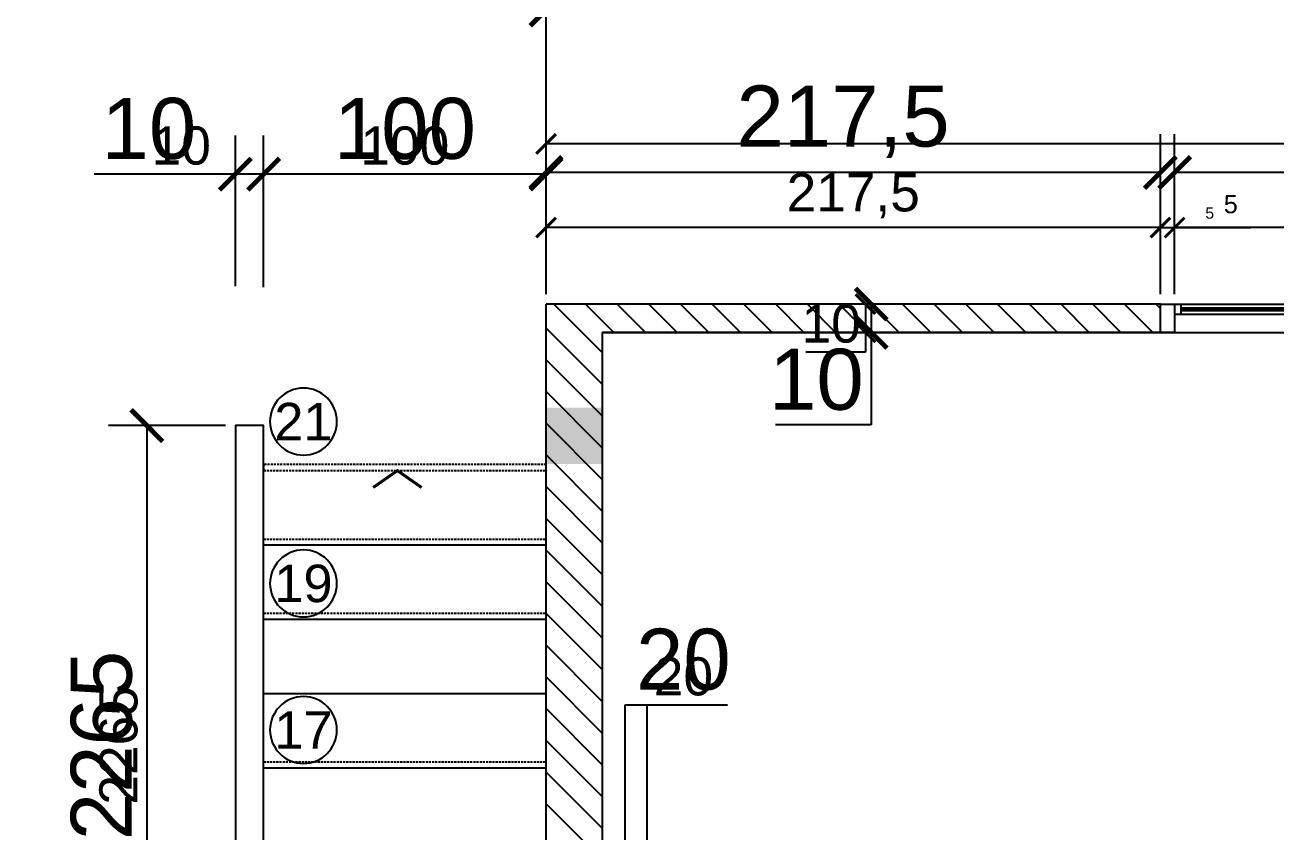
# Model space of a CAD drawing. Header units: millimetres. Extents: x -26398 to 135532, y -376633 to 43268.
# Drawn here: x 8052.6 to 8495.1, y -358661.8 to -358376.1 of the extents above; entities that cross this region are included whole.
import ezdxf
from ezdxf.enums import TextEntityAlignment as Align

# ---------------------------------------------------------------- set-up
doc = ezdxf.new("R2010")
doc.units = ezdxf.units.MM
doc.linetypes.add('HIDDEN', pattern=[0.375, 0.25, -0.125])
for name, color, linetype in [('0 @ 5', 7, 'Continuous'), ('0 @ 8', 7, 'Continuous'), ('A3-NETTHAY', 4, 'Continuous'), ('A5-KICHTHUOC', 251, 'Continuous'), ('A7-NETKHUAT', 252, 'HIDDEN'), ('cửa', 152, 'Continuous'), ('DIM', 7, 'Continuous'), ('GHICHU', 40, 'Continuous'), ('TƯỜNG', 52, 'Continuous'), ('TƯỜNG @ 5', 52, 'Continuous'), ('TƯỜNG @ 8', 52, 'Continuous')]:
    doc.layers.add(name, color=color, linetype=linetype)
doc.styles.get("Standard").update_dxf_attribs({"font": 'arial.ttf'})
doc.styles.add('VHELVEN', font='')
doc.styles.get('VHELVEN').set_extended_font_data('VNI-Helve')
doc.dimstyles.new('SCALE dimmatbang', dxfattribs={"dimscale": 70, "dimtxt": 2.7, "dimasz": 1.4, "dimexe": 1.7, "dimexo": 0.7, "dimtad": 1, "dimtoh": 1, "dimdec": 1, "dimtxsty": 'Standard', "dimblk": 'ARCHTICK', "dimcen": 2.5, "dimclrd": 1, "dimclre": 256, "dimadec": 0, "dimazin": 0, "dimtfac": 1, "dimtdec": 1, "dimtmove": 0, "dimatfit": 3, "dimfxl": 1, "dimarcsym": 0})

# ---------------------------------------------------------------- blocks, each defined once
blk = doc.blocks.new('AP0E12')
for p, q in [((0, 0), (0, -80)), ((0, 0), (1094, 0)), ((50, 0), (50, -80)), ((994, 0), (994, -80)), ((1094, 0), (1094, -80)), ((4000, 0), (2905.3, 0)), ((2905.3, 0), (2905.3, -80)), ((3005.3, 0), (3005.3, -80)), ((3950, 0), (3950, -80)), ((4000, 0), (4000, -80)), ((0, -80), (1094, -80)), ((50, -30), (994, -30)), ((50, -35), (994, -35)), ((50, -45), (994, -45)), ((50, -50), (994, -50)), ((994, -94.9), (1994, -94.9)), ((994, -94.9), (994, -144.9)), ((1094, -94.9), (1094, -144.9)), ((1894, -94.9), (1894, -144.9)), ((1994, -94.9), (1994, -144.9)), ((3005.3, -94.9), (2005.3, -94.9)), ((2005.3, -94.9), (2005.3, -144.9)), ((2105.3, -94.9), (2105.3, -144.9)), ((4000, -80), (2905.3, -80)), ((2905.3, -94.9), (2905.3, -144.9)), ((3950, -30), (3005.3, -30)), ((3950, -35), (3005.3, -35)), ((3950, -45), (3005.3, -45)), ((3950, -50), (3005.3, -50)), ((3005.3, -94.9), (3005.3, -144.9)), ((994, -144.9), (1994, -144.9)), ((1094, -109.9), (1894, -109.9)), ((1094, -114.9), (1894, -114.9)), ((1094, -124.9), (1894, -124.9)), ((1094, -129.9), (1894, -129.9)), ((3005.3, -144.9), (2005.3, -144.9)), ((2905.3, -109.9), (2105.3, -109.9)), ((2905.3, -114.9), (2105.3, -114.9)), ((2905.3, -124.9), (2105.3, -124.9)), ((2905.3, -129.9), (2105.3, -129.9))]:
    blk.add_line(p, q)
blk = doc.blocks.new('_ArchTick')
at = {"color": 0, "linetype": 'ByBlock', "const_width": 0.15}
blk.add_lwpolyline([(-0.5, -0.5), (0.5, 0.5)], dxfattribs=at)
blk = doc.blocks.new('*D7880')
at = {"color": 1, "lineweight": -2, "transparency": 16777216}
for p, q in [((8265.06, -358854.85), (8265.06, -358616.85)), ((8265.06, -358616.85), (8301.29, -358616.85)), ((8265.06, -358874.85), (8265.06, -358854.85))]:
    blk.add_line(p, q, dxfattribs=at)
at = {"lineweight": -2, "transparency": 16777216}
for p, q in [((8267.65, -358854.85), (8278.66, -358854.85)), ((8267.65, -358874.85), (8278.66, -358874.85))]:
    blk.add_line(p, q, dxfattribs=at)
at = {"layer": 'DEFPOINTS', "color": 0, "transparency": 16777216}
for p in [(8262.05, -358854.85), (8265.06, -358854.85), (8262.05, -358874.85)]:
    blk.add_point(p, dxfattribs=at)
at = {"color": 1, "lineweight": -2, "transparency": 16777216, "xscale": 11.2, "yscale": 11.2, "zscale": 11.2}
for p, rotation in [((8265.06, -358854.85), 90), ((8265.06, -358874.85), 270)]:
    blk.add_blockref('_ArchTick', p, dxfattribs=dict(at, rotation=rotation))
at = {"color": 0, "transparency": 16777216, "insert": (8285.67, -358600.82), "char_height": 21.6, "attachment_point": 5}
blk.add_mtext('20', dxfattribs=at)
blk = doc.blocks.new('*D7881')
at = {"color": 1, "lineweight": -2, "transparency": 16777216}
for p, q in [((8272.79, -358854.85), (8272.79, -358616.85)), ((8272.79, -358616.85), (8295.43, -358616.85)), ((8272.79, -358874.85), (8272.79, -358854.85))]:
    blk.add_line(p, q, dxfattribs=at)
at = {"lineweight": -2, "transparency": 16777216}
for p, q in [((8265.55, -358854.85), (8281.29, -358854.85)), ((8265.55, -358874.85), (8281.29, -358874.85))]:
    blk.add_line(p, q, dxfattribs=at)
at = {"layer": 'DEFPOINTS', "color": 0, "transparency": 16777216}
for p in [(8262.05, -358854.85), (8272.79, -358854.85), (8262.05, -358874.85)]:
    blk.add_point(p, dxfattribs=at)
at = {"color": 1, "lineweight": -2, "transparency": 16777216, "xscale": 7, "yscale": 7, "zscale": 7}
for p, rotation in [((8272.79, -358854.85), 90), ((8272.79, -358874.85), 270)]:
    blk.add_blockref('_ArchTick', p, dxfattribs=dict(at, rotation=rotation))
at = {"color": 0, "transparency": 16777216, "insert": (8285.67, -358606.83), "char_height": 13.5, "attachment_point": 5}
blk.add_mtext('20', dxfattribs=at)
blk = doc.blocks.new('*D7948')
at = {"lineweight": -2, "transparency": 16777216}
for p, q in [((8459.55, -358469.35), (8459.55, -358414.76)), ((8639.55, -358469.35), (8639.55, -358414.76))]:
    blk.add_line(p, q, dxfattribs=at)
at = {"color": 1, "lineweight": -2, "transparency": 16777216}
blk.add_line((8639.55, -358428.36), (8459.55, -358428.36), dxfattribs=at)
at = {"layer": 'DEFPOINTS', "color": 0, "transparency": 16777216}
for p in [(8459.55, -358428.36), (8459.55, -358474.95), (8639.55, -358474.95)]:
    blk.add_point(p, dxfattribs=at)
at = {"color": 1, "lineweight": -2, "transparency": 16777216, "xscale": 11.2, "yscale": 11.2, "zscale": 11.2, "rotation": 180}
blk.add_blockref('_ArchTick', (8459.55, -358428.36), dxfattribs=at)
at = {"color": 1, "lineweight": -2, "transparency": 16777216, "xscale": 11.2, "yscale": 11.2, "zscale": 11.2}
blk.add_blockref('_ArchTick', (8639.55, -358428.36), dxfattribs=at)
at = {"color": 0, "transparency": 16777216, "insert": (8544.55, -358412.33), "char_height": 21.6, "attachment_point": 5}
blk.add_mtext('180', dxfattribs=at)
blk = doc.blocks.new('*D7949')
at = {"lineweight": -2, "transparency": 16777216}
for p, q in [((8459.55, -358471.45), (8459.55, -358439.38)), ((8639.55, -358471.45), (8639.55, -358439.38))]:
    blk.add_line(p, q, dxfattribs=at)
at = {"color": 1, "lineweight": -2, "transparency": 16777216}
blk.add_line((8639.55, -358447.88), (8459.55, -358447.88), dxfattribs=at)
at = {"layer": 'DEFPOINTS', "color": 0, "transparency": 16777216}
for p in [(8459.55, -358447.88), (8459.55, -358474.95), (8639.55, -358474.95)]:
    blk.add_point(p, dxfattribs=at)
at = {"color": 1, "lineweight": -2, "transparency": 16777216, "xscale": 7, "yscale": 7, "zscale": 7, "rotation": 180}
blk.add_blockref('_ArchTick', (8459.55, -358447.88), dxfattribs=at)
at = {"color": 1, "lineweight": -2, "transparency": 16777216, "xscale": 7, "yscale": 7, "zscale": 7}
blk.add_blockref('_ArchTick', (8639.55, -358447.88), dxfattribs=at)
at = {"color": 0, "transparency": 16777216, "insert": (8549.55, -358437.86), "char_height": 13.5, "attachment_point": 5}
blk.add_mtext('180', dxfattribs=at)
blk = doc.blocks.new('*D7950')
at = {"lineweight": -2, "transparency": 16777216}
for p, q in [((8454.55, -358469.35), (8454.55, -358434.28)), ((8459.55, -358469.35), (8459.55, -358434.28))]:
    blk.add_line(p, q, dxfattribs=at)
at = {"color": 1, "lineweight": -2, "transparency": 16777216}
for p, q in [((8454.55, -358447.88), (8448.15, -358447.88)), ((8454.55, -358447.88), (8459.55, -358447.88)), ((8459.55, -358447.88), (8486.59, -358447.88))]:
    blk.add_line(p, q, dxfattribs=at)
at = {"layer": 'DEFPOINTS', "color": 0, "transparency": 16777216}
for p in [(8459.55, -358447.88), (8454.55, -358474.95), (8459.55, -358474.95)]:
    blk.add_point(p, dxfattribs=at)
at = {"color": 1, "lineweight": -2, "transparency": 16777216, "xscale": 6.4, "yscale": 6.4, "zscale": 6.4}
blk.add_blockref('_ArchTick', (8454.55, -358447.88), dxfattribs=at)
at = {"color": 1, "lineweight": -2, "transparency": 16777216, "xscale": 6.4, "yscale": 6.4, "zscale": 6.4, "rotation": 180}
blk.add_blockref('_ArchTick', (8459.55, -358447.88), dxfattribs=at)
at = {"color": 0, "transparency": 16777216, "insert": (8479.47, -358439.63), "char_height": 6.4, "attachment_point": 5}
blk.add_mtext('5', dxfattribs=at)
blk = doc.blocks.new('*D7951')
at = {"lineweight": -2, "transparency": 16777216}
for p, q in [((8454.55, -358471.45), (8454.55, -358439.38)), ((8459.55, -358471.45), (8459.55, -358439.38))]:
    blk.add_line(p, q, dxfattribs=at)
at = {"color": 1, "lineweight": -2, "transparency": 16777216}
for p, q in [((8454.55, -358447.88), (8450.55, -358447.88)), ((8454.55, -358447.88), (8459.55, -358447.88)), ((8459.55, -358447.88), (8476.45, -358447.88))]:
    blk.add_line(p, q, dxfattribs=at)
at = {"layer": 'DEFPOINTS', "color": 0, "transparency": 16777216}
for p in [(8459.55, -358447.88), (8454.55, -358474.95), (8459.55, -358474.95)]:
    blk.add_point(p, dxfattribs=at)
at = {"color": 1, "lineweight": -2, "transparency": 16777216, "xscale": 4, "yscale": 4, "zscale": 4}
blk.add_blockref('_ArchTick', (8454.55, -358447.88), dxfattribs=at)
at = {"color": 1, "lineweight": -2, "transparency": 16777216, "xscale": 4, "yscale": 4, "zscale": 4, "rotation": 180}
blk.add_blockref('_ArchTick', (8459.55, -358447.88), dxfattribs=at)
at = {"color": 0, "transparency": 16777216, "insert": (8472, -358442.72), "char_height": 4, "attachment_point": 5}
blk.add_mtext('5', dxfattribs=at)
blk = doc.blocks.new('*D7952')
at = {"lineweight": -2, "transparency": 16777216}
for p, q in [((8237.05, -358469.35), (8237.05, -358414.76)), ((8454.55, -358469.35), (8454.55, -358414.76))]:
    blk.add_line(p, q, dxfattribs=at)
at = {"color": 1, "lineweight": -2, "transparency": 16777216}
blk.add_line((8454.55, -358428.36), (8237.05, -358428.36), dxfattribs=at)
at = {"layer": 'DEFPOINTS', "color": 0, "transparency": 16777216}
for p in [(8237.05, -358428.36), (8237.05, -358474.95), (8454.55, -358474.95)]:
    blk.add_point(p, dxfattribs=at)
at = {"color": 1, "lineweight": -2, "transparency": 16777216, "xscale": 11.2, "yscale": 11.2, "zscale": 11.2, "rotation": 180}
blk.add_blockref('_ArchTick', (8237.05, -358428.36), dxfattribs=at)
at = {"color": 1, "lineweight": -2, "transparency": 16777216, "xscale": 11.2, "yscale": 11.2, "zscale": 11.2}
blk.add_blockref('_ArchTick', (8454.55, -358428.36), dxfattribs=at)
at = {"color": 0, "transparency": 16777216, "insert": (8342.2, -358410.38), "char_height": 21.6, "attachment_point": 5}
blk.add_mtext('217,5', dxfattribs=at)
blk = doc.blocks.new('*D7953')
at = {"lineweight": -2, "transparency": 16777216}
for p, q in [((8237.05, -358471.45), (8237.05, -358439.38)), ((8454.55, -358471.45), (8454.55, -358439.38))]:
    blk.add_line(p, q, dxfattribs=at)
at = {"color": 1, "lineweight": -2, "transparency": 16777216}
blk.add_line((8454.55, -358447.88), (8237.05, -358447.88), dxfattribs=at)
at = {"layer": 'DEFPOINTS', "color": 0, "transparency": 16777216}
for p in [(8237.05, -358447.88), (8237.05, -358474.95), (8454.55, -358474.95)]:
    blk.add_point(p, dxfattribs=at)
at = {"color": 1, "lineweight": -2, "transparency": 16777216, "xscale": 7, "yscale": 7, "zscale": 7, "rotation": 180}
blk.add_blockref('_ArchTick', (8237.05, -358447.88), dxfattribs=at)
at = {"color": 1, "lineweight": -2, "transparency": 16777216, "xscale": 7, "yscale": 7, "zscale": 7}
blk.add_blockref('_ArchTick', (8454.55, -358447.88), dxfattribs=at)
at = {"color": 0, "transparency": 16777216, "insert": (8345.8, -358436.64), "char_height": 13.5, "attachment_point": 5}
blk.add_mtext('217,5', dxfattribs=at)
blk = doc.blocks.new('*D7818')
at = {"layer": 'DEFPOINTS', "color": 0, "transparency": 16777216}
for p in [(8365.5, -358474.95), (8352.17, -358484.95), (8365.5, -358484.95)]:
    blk.add_point(p, dxfattribs=at)
at = {"layer": 'TƯỜNG', "lineweight": -2, "transparency": 16777216}
for p, q in [((8359.9, -358474.95), (8338.57, -358474.95)), ((8359.9, -358484.95), (8338.57, -358484.95))]:
    blk.add_line(p, q, dxfattribs=at)
at = {"layer": 'TƯỜNG', "color": 1, "lineweight": -2, "transparency": 16777216}
for p, q in [((8352.17, -358474.95), (8352.17, -358484.95)), ((8352.17, -358484.95), (8352.17, -358517.74)), ((8352.17, -358517.74), (8318.33, -358517.74))]:
    blk.add_line(p, q, dxfattribs=at)
at = {"layer": 'TƯỜNG', "color": 1, "lineweight": -2, "transparency": 16777216, "xscale": 11.2, "yscale": 11.2, "zscale": 11.2}
for p, rotation in [((8352.17, -358474.95), 90), ((8352.17, -358484.95), 270)]:
    blk.add_blockref('_ArchTick', p, dxfattribs=dict(at, rotation=rotation))
at = {"layer": 'TƯỜNG', "color": 0, "transparency": 16777216, "insert": (8332.75, -358501.71), "char_height": 21.6, "attachment_point": 5}
blk.add_mtext('10', dxfattribs=at)
blk = doc.blocks.new('*D7819')
at = {"layer": 'DEFPOINTS', "color": 0, "transparency": 16777216}
for p in [(8365.5, -358474.95), (8350.12, -358484.95), (8365.5, -358484.95)]:
    blk.add_point(p, dxfattribs=at)
at = {"layer": 'TƯỜNG', "lineweight": -2, "transparency": 16777216}
for p, q in [((8362, -358474.95), (8341.62, -358474.95)), ((8362, -358484.95), (8341.62, -358484.95))]:
    blk.add_line(p, q, dxfattribs=at)
at = {"layer": 'TƯỜNG', "color": 1, "lineweight": -2, "transparency": 16777216}
for p, q in [((8350.12, -358474.95), (8350.12, -358484.95)), ((8350.12, -358484.95), (8350.12, -358491.95)), ((8350.12, -358491.95), (8328.97, -358491.95))]:
    blk.add_line(p, q, dxfattribs=at)
at = {"layer": 'TƯỜNG', "color": 1, "lineweight": -2, "transparency": 16777216, "xscale": 7, "yscale": 7, "zscale": 7}
for p, rotation in [((8350.12, -358474.95), 90), ((8350.12, -358484.95), 270)]:
    blk.add_blockref('_ArchTick', p, dxfattribs=dict(at, rotation=rotation))
at = {"layer": 'TƯỜNG', "color": 0, "transparency": 16777216, "insert": (8337.98, -358481.93), "char_height": 13.5, "attachment_point": 5}
blk.add_mtext('10', dxfattribs=at)
blk = doc.blocks.new('*D7908')
at = {"lineweight": -2, "transparency": 16777216}
for p, q in [((8237.05, -358469.35), (8237.05, -358357.21)), ((8842.05, -358469.35), (8842.05, -358357.21))]:
    blk.add_line(p, q, dxfattribs=at)
at = {"color": 1, "lineweight": -2, "transparency": 16777216}
blk.add_line((8842.05, -358370.81), (8237.05, -358370.81), dxfattribs=at)
at = {"layer": 'DEFPOINTS', "color": 0, "transparency": 16777216}
for p in [(8237.05, -358370.81), (8237.05, -358474.95), (8842.05, -358474.95)]:
    blk.add_point(p, dxfattribs=at)
at = {"color": 1, "lineweight": -2, "transparency": 16777216, "xscale": 11.2, "yscale": 11.2, "zscale": 11.2, "rotation": 180}
blk.add_blockref('_ArchTick', (8237.05, -358370.81), dxfattribs=at)
at = {"color": 1, "lineweight": -2, "transparency": 16777216, "xscale": 11.2, "yscale": 11.2, "zscale": 11.2}
blk.add_blockref('_ArchTick', (8842.05, -358370.81), dxfattribs=at)
at = {"color": 0, "transparency": 16777216, "insert": (8539.55, -358354.78), "char_height": 21.6, "attachment_point": 5}
blk.add_mtext('605', dxfattribs=at)
blk = doc.blocks.new('*D7909')
at = {"lineweight": -2, "transparency": 16777216}
for p, q in [((8237.05, -358471.45), (8237.05, -358409.76)), ((8842.05, -358471.45), (8842.05, -358409.76))]:
    blk.add_line(p, q, dxfattribs=at)
at = {"color": 1, "lineweight": -2, "transparency": 16777216}
blk.add_line((8842.05, -358418.26), (8237.05, -358418.26), dxfattribs=at)
at = {"layer": 'DEFPOINTS', "color": 0, "transparency": 16777216}
for p in [(8237.05, -358418.26), (8237.05, -358474.95), (8842.05, -358474.95)]:
    blk.add_point(p, dxfattribs=at)
at = {"color": 1, "lineweight": -2, "transparency": 16777216, "xscale": 7, "yscale": 7, "zscale": 7, "rotation": 180}
blk.add_blockref('_ArchTick', (8237.05, -358418.26), dxfattribs=at)
at = {"color": 1, "lineweight": -2, "transparency": 16777216, "xscale": 7, "yscale": 7, "zscale": 7}
blk.add_blockref('_ArchTick', (8842.05, -358418.26), dxfattribs=at)
at = {"color": 0, "transparency": 16777216, "insert": (8539.55, -358408.24), "char_height": 13.5, "attachment_point": 5}
blk.add_mtext('605', dxfattribs=at)
blk = doc.blocks.new('TRUCCOT')
blk.add_circle((0, -390), 250)
at = {"style": 'VHELVEN'}
blk.add_attdef('TRUC', text='', height=280, dxfattribs=at).set_placement((0, -390), align=Align.MIDDLE_CENTER)
blk = doc.blocks.new('*D8464')
at = {"lineweight": -2, "transparency": 16777216}
for p, q in [((8137.05, -358461.91), (8137.05, -358415.32)), ((8237.05, -358467.06), (8237.05, -358415.32))]:
    blk.add_line(p, q, dxfattribs=at)
at = {"color": 1, "lineweight": -2, "transparency": 16777216}
blk.add_line((8237.05, -358428.92), (8137.05, -358428.92), dxfattribs=at)
at = {"layer": 'DEFPOINTS', "color": 0, "transparency": 16777216}
for p in [(8137.05, -358428.92), (8137.05, -358467.51), (8237.05, -358472.66)]:
    blk.add_point(p, dxfattribs=at)
at = {"color": 1, "lineweight": -2, "transparency": 16777216, "xscale": 11.2, "yscale": 11.2, "zscale": 11.2, "rotation": 180}
blk.add_blockref('_ArchTick', (8137.05, -358428.92), dxfattribs=at)
at = {"color": 1, "lineweight": -2, "transparency": 16777216, "xscale": 11.2, "yscale": 11.2, "zscale": 11.2}
blk.add_blockref('_ArchTick', (8237.05, -358428.92), dxfattribs=at)
at = {"color": 0, "transparency": 16777216, "insert": (8187.05, -358412.89), "char_height": 21.6, "attachment_point": 5}
blk.add_mtext('100', dxfattribs=at)
blk = doc.blocks.new('*D8465')
at = {"lineweight": -2, "transparency": 16777216}
for p, q in [((8137.05, -358464.01), (8137.05, -358420.42)), ((8237.05, -358469.16), (8237.05, -358420.42))]:
    blk.add_line(p, q, dxfattribs=at)
at = {"color": 1, "lineweight": -2, "transparency": 16777216}
blk.add_line((8237.05, -358428.92), (8137.05, -358428.92), dxfattribs=at)
at = {"layer": 'DEFPOINTS', "color": 0, "transparency": 16777216}
for p in [(8137.05, -358428.92), (8137.05, -358467.51), (8237.05, -358472.66)]:
    blk.add_point(p, dxfattribs=at)
at = {"color": 1, "lineweight": -2, "transparency": 16777216, "xscale": 7, "yscale": 7, "zscale": 7, "rotation": 180}
blk.add_blockref('_ArchTick', (8137.05, -358428.92), dxfattribs=at)
at = {"color": 1, "lineweight": -2, "transparency": 16777216, "xscale": 7, "yscale": 7, "zscale": 7}
blk.add_blockref('_ArchTick', (8237.05, -358428.92), dxfattribs=at)
at = {"color": 0, "transparency": 16777216, "insert": (8187.05, -358418.91), "char_height": 13.5, "attachment_point": 5}
blk.add_mtext('100', dxfattribs=at)
blk = doc.blocks.new('*D8468')
at = {"lineweight": -2, "transparency": 16777216}
for p, q in [((8121.45, -358517.98), (8082.15, -358517.98)), ((8121.45, -358744.42), (8082.15, -358744.42))]:
    blk.add_line(p, q, dxfattribs=at)
at = {"color": 1, "lineweight": -2, "transparency": 16777216}
blk.add_line((8095.75, -358517.98), (8095.75, -358744.42), dxfattribs=at)
at = {"layer": 'DEFPOINTS', "color": 0, "transparency": 16777216}
for p in [(8127.05, -358517.98), (8095.75, -358744.42), (8127.05, -358744.42)]:
    blk.add_point(p, dxfattribs=at)
at = {"color": 1, "lineweight": -2, "transparency": 16777216, "xscale": 11.2, "yscale": 11.2, "zscale": 11.2}
for p, rotation in [((8095.75, -358517.98), 90), ((8095.75, -358744.42), 270)]:
    blk.add_blockref('_ArchTick', p, dxfattribs=dict(at, rotation=rotation))
at = {"color": 0, "transparency": 16777216, "insert": (8079.72, -358631.2), "char_height": 21.6, "attachment_point": 5, "rotation": 90}
blk.add_mtext('{\\fArial|b0|i0|c163|p34;2265}', dxfattribs=at)
blk = doc.blocks.new('*D8469')
at = {"lineweight": -2, "transparency": 16777216}
for p, q in [((8123.55, -358517.98), (8087.25, -358517.98)), ((8123.55, -358744.42), (8087.25, -358744.42))]:
    blk.add_line(p, q, dxfattribs=at)
at = {"color": 1, "lineweight": -2, "transparency": 16777216}
blk.add_line((8095.75, -358517.98), (8095.75, -358744.42), dxfattribs=at)
at = {"layer": 'DEFPOINTS', "color": 0, "transparency": 16777216}
for p in [(8127.05, -358517.98), (8095.75, -358744.42), (8127.05, -358744.42)]:
    blk.add_point(p, dxfattribs=at)
at = {"color": 1, "lineweight": -2, "transparency": 16777216, "xscale": 7, "yscale": 7, "zscale": 7}
for p, rotation in [((8095.75, -358517.98), 90), ((8095.75, -358744.42), 270)]:
    blk.add_blockref('_ArchTick', p, dxfattribs=dict(at, rotation=rotation))
at = {"color": 0, "transparency": 16777216, "insert": (8085.73, -358631.2), "char_height": 13.5, "attachment_point": 5, "rotation": 90}
blk.add_mtext('{\\fArial|b0|i0|c163|p34;2265}', dxfattribs=at)
blk = doc.blocks.new('*D8475')
at = {"lineweight": -2, "transparency": 16777216}
for p, q in [((8127.05, -358466.56), (8127.05, -358415.32)), ((8137.05, -358466.85), (8137.05, -358415.32))]:
    blk.add_line(p, q, dxfattribs=at)
at = {"color": 1, "lineweight": -2, "transparency": 16777216}
for p, q in [((8127.05, -358428.92), (8077.01, -358428.92)), ((8137.05, -358428.92), (8127.05, -358428.92))]:
    blk.add_line(p, q, dxfattribs=at)
at = {"layer": 'DEFPOINTS', "color": 0, "transparency": 16777216}
for p in [(8127.05, -358428.92), (8127.05, -358472.16), (8137.05, -358472.45)]:
    blk.add_point(p, dxfattribs=at)
at = {"color": 1, "lineweight": -2, "transparency": 16777216, "xscale": 11.2, "yscale": 11.2, "zscale": 11.2, "rotation": 180}
blk.add_blockref('_ArchTick', (8127.05, -358428.92), dxfattribs=at)
at = {"color": 1, "lineweight": -2, "transparency": 16777216, "xscale": 11.2, "yscale": 11.2, "zscale": 11.2}
blk.add_blockref('_ArchTick', (8137.05, -358428.92), dxfattribs=at)
at = {"color": 0, "transparency": 16777216, "insert": (8096.43, -358412.89), "char_height": 21.6, "attachment_point": 5}
blk.add_mtext('10', dxfattribs=at)
blk = doc.blocks.new('*D8476')
at = {"lineweight": -2, "transparency": 16777216}
for p, q in [((8127.05, -358468.66), (8127.05, -358420.42)), ((8137.05, -358468.95), (8137.05, -358420.42))]:
    blk.add_line(p, q, dxfattribs=at)
at = {"color": 1, "lineweight": -2, "transparency": 16777216}
for p, q in [((8127.05, -358428.92), (8095.77, -358428.92)), ((8137.05, -358428.92), (8127.05, -358428.92))]:
    blk.add_line(p, q, dxfattribs=at)
at = {"layer": 'DEFPOINTS', "color": 0, "transparency": 16777216}
for p in [(8127.05, -358428.92), (8127.05, -358472.16), (8137.05, -358472.45)]:
    blk.add_point(p, dxfattribs=at)
at = {"color": 1, "lineweight": -2, "transparency": 16777216, "xscale": 7, "yscale": 7, "zscale": 7, "rotation": 180}
blk.add_blockref('_ArchTick', (8127.05, -358428.92), dxfattribs=at)
at = {"color": 1, "lineweight": -2, "transparency": 16777216, "xscale": 7, "yscale": 7, "zscale": 7}
blk.add_blockref('_ArchTick', (8137.05, -358428.92), dxfattribs=at)
at = {"color": 0, "transparency": 16777216, "insert": (8107.91, -358418.91), "char_height": 13.5, "attachment_point": 5}
blk.add_mtext('10', dxfattribs=at)
blk = doc.blocks.new('*U9182')
at = {"layer": '0 @ 5'}
dim = blk.add_linear_dim(base=(8272.79, -358854.85), p1=(8262.05, -358874.85), p2=(8262.05, -358854.85), angle=90, dimstyle='SCALE dimmatbang', override={"dimscale": 5, "dimtix": 0, "dimtofl": 1, "dimtmove": 0, "dimatfit": 3}, dxfattribs=at)
dim.commit()
dim.dimension.update_dxf_attribs({"geometry": '*D7881', "text_midpoint": (8285.67, -358616.85), "dimtype": 128})
at = {"layer": '0 @ 8'}
dim = blk.add_linear_dim(base=(8265.06, -358854.85), p1=(8262.05, -358874.85), p2=(8262.05, -358854.85), angle=90, dimstyle='SCALE dimmatbang', override={"dimscale": 8, "dimtix": 0, "dimtofl": 1, "dimtmove": 0, "dimatfit": 3}, dxfattribs=at)
dim.commit()
dim.dimension.update_dxf_attribs({"geometry": '*D7880', "text_midpoint": (8285.67, -358616.85), "dimtype": 128})
blk = doc.blocks.new('*U9201')
at = {"layer": '0 @ 5'}
dim = blk.add_linear_dim(base=(8459.55, -358447.88), p1=(8639.55, -358474.95), p2=(8459.55, -358474.95), angle=180, dimstyle='SCALE dimmatbang', override={"dimscale": 5, "dimtix": 0, "dimtofl": 1, "dimtmove": 0, "dimatfit": 3}, dxfattribs=at)
dim.commit()
dim.dimension.update_dxf_attribs({"geometry": '*D7949', "text_midpoint": (8549.55, -358437.86)})
at = {"layer": '0 @ 8'}
dim = blk.add_linear_dim(base=(8459.55, -358428.36), p1=(8639.55, -358474.95), p2=(8459.55, -358474.95), angle=180, dimstyle='SCALE dimmatbang', override={"dimscale": 8, "dimtix": 0, "dimtofl": 1, "dimtmove": 0, "dimatfit": 3}, dxfattribs=at)
dim.commit()
dim.dimension.update_dxf_attribs({"geometry": '*D7948', "text_midpoint": (8544.55, -358428.36), "dimtype": 128})
blk = doc.blocks.new('*U9202')
at = {"layer": '0 @ 5'}
dim = blk.add_linear_dim(base=(8459.55, -358447.88), p1=(8454.55, -358474.95), p2=(8459.55, -358474.95), angle=180, dimstyle='SCALE dimmatbang', override={"dimscale": 5, "dimtxt": 0.8, "dimasz": 0.8, "dimtix": 0, "dimtofl": 1, "dimtmove": 0, "dimatfit": 3}, dxfattribs=at)
dim.commit()
dim.dimension.update_dxf_attribs({"geometry": '*D7951', "text_midpoint": (8472, -358442.72)})
at = {"layer": '0 @ 8'}
dim = blk.add_linear_dim(base=(8459.55, -358447.88), p1=(8454.55, -358474.95), p2=(8459.55, -358474.95), angle=180, dimstyle='SCALE dimmatbang', override={"dimscale": 8, "dimtxt": 0.8, "dimasz": 0.8, "dimtix": 0, "dimtofl": 1, "dimtmove": 0, "dimatfit": 3}, dxfattribs=at)
dim.commit()
dim.dimension.update_dxf_attribs({"geometry": '*D7950', "text_midpoint": (8479.47, -358439.63)})
blk = doc.blocks.new('*U9203')
at = {"layer": '0 @ 5'}
dim = blk.add_linear_dim(base=(8237.05, -358447.88), p1=(8454.55, -358474.95), p2=(8237.05, -358474.95), angle=180, dimstyle='SCALE dimmatbang', override={"dimscale": 5, "dimtix": 0, "dimtofl": 1, "dimtmove": 0, "dimatfit": 3}, dxfattribs=at)
dim.commit()
dim.dimension.update_dxf_attribs({"geometry": '*D7953', "text_midpoint": (8345.8, -358436.64)})
at = {"layer": '0 @ 8'}
dim = blk.add_linear_dim(base=(8237.05, -358428.36), p1=(8454.55, -358474.95), p2=(8237.05, -358474.95), angle=180, dimstyle='SCALE dimmatbang', override={"dimscale": 8, "dimtix": 0, "dimtofl": 1, "dimtmove": 0, "dimatfit": 3}, dxfattribs=at)
dim.commit()
dim.dimension.update_dxf_attribs({"geometry": '*D7952', "text_midpoint": (8342.2, -358428.36), "dimtype": 128})
blk = doc.blocks.new('*U9248')
at = {"layer": 'TƯỜNG @ 5'}
dim = blk.add_linear_dim(base=(8350.12, -358484.95), p1=(8365.5, -358474.95), p2=(8365.5, -358484.95), angle=90, dimstyle='SCALE dimmatbang', override={"dimscale": 5, "dimtix": 0, "dimtofl": 1, "dimtmove": 0, "dimatfit": 3}, dxfattribs=at)
dim.commit()
dim.dimension.update_dxf_attribs({"geometry": '*D7819', "text_midpoint": (8337.98, -358481.93)})
at = {"layer": 'TƯỜNG @ 8'}
dim = blk.add_linear_dim(base=(8352.17, -358484.95), p1=(8365.5, -358474.95), p2=(8365.5, -358484.95), angle=90, dimstyle='SCALE dimmatbang', override={"dimscale": 8, "dimtix": 0, "dimtofl": 1, "dimtmove": 0, "dimatfit": 3}, dxfattribs=at)
dim.commit()
dim.dimension.update_dxf_attribs({"geometry": '*D7818', "text_midpoint": (8332.75, -358517.74), "dimtype": 128})
blk = doc.blocks.new('*U9249')
at = {"layer": '0 @ 5'}
dim = blk.add_linear_dim(base=(8237.05, -358418.26), p1=(8842.05, -358474.95), p2=(8237.05, -358474.95), angle=180, dimstyle='SCALE dimmatbang', override={"dimscale": 5, "dimtix": 0, "dimtofl": 1, "dimtmove": 0, "dimatfit": 3}, dxfattribs=at)
dim.commit()
dim.dimension.update_dxf_attribs({"geometry": '*D7909', "text_midpoint": (8539.55, -358408.24)})
at = {"layer": '0 @ 8'}
dim = blk.add_linear_dim(base=(8237.05, -358370.81), p1=(8842.05, -358474.95), p2=(8237.05, -358474.95), angle=180, dimstyle='SCALE dimmatbang', override={"dimscale": 8, "dimtix": 0, "dimtofl": 1, "dimtmove": 0, "dimatfit": 3}, dxfattribs=at)
dim.commit()
dim.dimension.update_dxf_attribs({"geometry": '*D7908', "text_midpoint": (8539.55, -358370.81), "dimtype": 128})
blk = doc.blocks.new('*U9332')
at = {"layer": '0 @ 5'}
dim = blk.add_linear_dim(base=(8137.05, -358428.92), p1=(8237.05, -358472.66), p2=(8137.05, -358467.51), dimstyle='SCALE dimmatbang', override={"dimscale": 5, "dimtix": 0, "dimtofl": 1, "dimtmove": 0, "dimatfit": 3}, dxfattribs=at)
dim.commit()
dim.dimension.update_dxf_attribs({"geometry": '*D8465', "text_midpoint": (8187.05, -358418.91)})
at = {"layer": '0 @ 8'}
dim = blk.add_linear_dim(base=(8137.05, -358428.92), p1=(8237.05, -358472.66), p2=(8137.05, -358467.51), dimstyle='SCALE dimmatbang', override={"dimscale": 8, "dimtix": 0, "dimtofl": 1, "dimtmove": 0, "dimatfit": 3}, dxfattribs=at)
dim.commit()
dim.dimension.update_dxf_attribs({"geometry": '*D8464', "text_midpoint": (8187.05, -358412.89)})
blk = doc.blocks.new('*U9333')
at = {"layer": '0 @ 5'}
dim = blk.add_linear_dim(base=(8095.75, -358744.42), p1=(8127.05, -358517.98), p2=(8127.05, -358744.42), angle=90, text='{\\fArial|b0|i0|c163|p34;2265}', dimstyle='SCALE dimmatbang', override={"dimscale": 5, "dimtix": 0, "dimtofl": 1, "dimtmove": 0, "dimatfit": 3}, dxfattribs=at)
dim.commit()
dim.dimension.update_dxf_attribs({"geometry": '*D8469', "text_midpoint": (8085.73, -358631.2)})
at = {"layer": '0 @ 8'}
dim = blk.add_linear_dim(base=(8095.75, -358744.42), p1=(8127.05, -358517.98), p2=(8127.05, -358744.42), angle=90, text='{\\fArial|b0|i0|c163|p34;2265}', dimstyle='SCALE dimmatbang', override={"dimscale": 8, "dimtix": 0, "dimtofl": 1, "dimtmove": 0, "dimatfit": 3}, dxfattribs=at)
dim.commit()
dim.dimension.update_dxf_attribs({"geometry": '*D8468', "text_midpoint": (8079.72, -358631.2)})
blk = doc.blocks.new('*U9339')
at = {"layer": '0 @ 5'}
dim = blk.add_linear_dim(base=(8127.05, -358428.92), p1=(8137.05, -358472.45), p2=(8127.05, -358472.16), dimstyle='SCALE dimmatbang', override={"dimscale": 5, "dimtix": 0, "dimtofl": 1, "dimtmove": 0, "dimatfit": 3}, dxfattribs=at)
dim.commit()
dim.dimension.update_dxf_attribs({"geometry": '*D8476', "text_midpoint": (8107.91, -358418.91)})
at = {"layer": '0 @ 8'}
dim = blk.add_linear_dim(base=(8127.05, -358428.92), p1=(8137.05, -358472.45), p2=(8127.05, -358472.16), dimstyle='SCALE dimmatbang', override={"dimscale": 8, "dimtix": 0, "dimtofl": 1, "dimtmove": 0, "dimatfit": 3}, dxfattribs=at)
dim.commit()
dim.dimension.update_dxf_attribs({"geometry": '*D8475', "text_midpoint": (8096.43, -358412.89)})

msp = doc.modelspace()

# ---------------------------------------------------------------- hatches: boundary and pattern name
at = {"layer": 'DIM'}
h = msp.add_hatch(color=256, dxfattribs=at)
h.dxf.hatch_style = 1
h.paths.add_polyline_path([(8246.52, -358511.57), (8246.52, -358531.57), (8257.05, -358531.57), (8257.05, -358511.57)])
h.paths.add_polyline_path([(8237.05, -358511.57), (8237.05, -358531.57), (8246.52, -358531.57), (8246.52, -358511.57)])

# ---------------------------------------------------------------- linework, layer by layer
at = {"linetype": 'Continuous'}
msp.add_line((8454.55, -358476.45), (8453.05, -358474.95), dxfattribs=at)
for points in [[(8454.55, -358474.95), (8459.55, -358474.95), (8459.55, -358484.95), (8454.55, -358484.95)], [(8257.05, -358854.85), (8257.05, -358484.95), (8832.05, -358484.95), (8832.05, -358854.85)]]:
    msp.add_lwpolyline(points, close=True)
at = {"layer": 'A3-NETTHAY'}
for p, q in [((8137.05, -358560.21), (8237.05, -358560.21)), ((8137.05, -358586.53), (8237.05, -358586.53)), ((8137.05, -358612.84), (8237.05, -358612.84)), ((8137.05, -358639.16), (8237.05, -358639.16))]:
    msp.add_line(p, q, dxfattribs=at)
msp.add_lwpolyline([(7805.19, -358754.95), (8137.05, -358754.95), (8137.05, -358517.98)], dxfattribs=at)
at = {"layer": 'A5-KICHTHUOC', "const_width": 1.05}
msp.add_lwpolyline([(8192.99, -358539.88), (8184.41, -358533.9), (8175.84, -358539.88)], dxfattribs=at)
at = {"layer": 'A7-NETKHUAT', "ltscale": 3}
for p, q in [((8137.05, -358558.11), (8237.05, -358558.11)), ((8137.05, -358584.42), (8237.05, -358584.42)), ((8137.05, -358637.05), (8237.05, -358637.05))]:
    msp.add_line(p, q, dxfattribs=at)
msp.add_lwpolyline([(8237.05, -358531.79), (8137.05, -358531.79), (8137.05, -358533.9), (8237.05, -358533.9)], dxfattribs=at)
at = {"layer": 'DIM'}
msp.add_lwpolyline([(8127.05, -358754.95), (8137.05, -358754.95), (8137.05, -358517.98), (8127.05, -358517.98), (8127.05, -358744.42)], dxfattribs=at)
at = {"layer": 'TƯỜNG'}
for p, q in [((8454.55, -358474.95), (8237.05, -358474.95)), ((8237.05, -358874.95), (8237.05, -358474.95)), ((8257.05, -358492.23), (8239.76, -358474.95)), ((8260.99, -358484.95), (8250.99, -358474.95)), ((8272.22, -358484.95), (8262.22, -358474.95)), ((8283.44, -358484.95), (8273.44, -358474.95)), ((8294.67, -358484.95), (8284.67, -358474.95)), ((8305.89, -358484.95), (8295.89, -358474.95)), ((8317.12, -358484.95), (8307.12, -358474.95)), ((8328.34, -358484.95), (8318.34, -358474.95)), ((8339.57, -358484.95), (8329.57, -358474.95)), ((8350.79, -358484.95), (8340.79, -358474.95)), ((8362.02, -358484.95), (8352.02, -358474.95)), ((8373.24, -358484.95), (8363.24, -358474.95)), ((8384.47, -358484.95), (8374.47, -358474.95)), ((8395.69, -358484.95), (8385.69, -358474.95)), ((8406.92, -358484.95), (8396.92, -358474.95)), ((8418.14, -358484.95), (8408.14, -358474.95)), ((8429.37, -358484.95), (8419.37, -358474.95)), ((8440.59, -358484.95), (8430.59, -358474.95)), ((8451.82, -358484.95), (8441.82, -358474.95)), ((8257.05, -358503.46), (8237.05, -358483.46)), ((8257.05, -358874.95), (8257.05, -358484.95)), ((8454.55, -358484.95), (8257.05, -358484.95)), ((8257.05, -358514.68), (8237.05, -358494.68)), ((8257.05, -358525.91), (8237.05, -358505.91)), ((8257.05, -358537.13), (8237.05, -358517.13)), ((8257.05, -358548.36), (8237.05, -358528.36)), ((8257.05, -358559.58), (8237.05, -358539.58)), ((8257.05, -358570.81), (8237.05, -358550.81)), ((8257.05, -358582.03), (8237.05, -358562.03)), ((8257.05, -358593.26), (8237.05, -358573.26)), ((8257.05, -358604.48), (8237.05, -358584.48)), ((8257.05, -358615.71), (8237.05, -358595.71)), ((8257.05, -358626.93), (8237.05, -358606.93)), ((8257.05, -358638.16), (8237.05, -358618.16)), ((8257.05, -358649.39), (8237.05, -358629.39)), ((8257.05, -358660.61), (8237.05, -358640.61)), ((8257.05, -358671.84), (8237.05, -358651.84))]:
    msp.add_line(p, q, dxfattribs=at)

# ---------------------------------------------------------------- block references
for name in ['*U9249', '*U9203', '*U9339', '*U9332', '*U9201', '*U9202', '*U9333', '*U9182']:
    msp.add_blockref(name, (0, 0))
at = {"layer": 'A5-KICHTHUOC'}
ref = msp.add_blockref('TRUCCOT', (8151.15, -358535.02), dxfattribs=dict(at, xscale=-0.0473684210526315, yscale=0.0473684210526315, zscale=0.0473684210526315, rotation=180))
ref.add_attrib('TRUC', '21', dxfattribs={"layer": 'GHICHU', "color": 0, "height": 13.263, "style": 'VHELVEN'}).set_placement((8151.15, -358516.55), align=Align.MIDDLE_CENTER)
ref = msp.add_blockref('TRUCCOT', (8151.15, -358592.31), dxfattribs=dict(at, xscale=-0.0473684210526315, yscale=0.0473684210526315, zscale=0.0473684210526315, rotation=180))
ref.add_attrib('TRUC', '19', dxfattribs={"layer": 'GHICHU', "color": 0, "height": 13.263, "style": 'VHELVEN'}).set_placement((8151.15, -358573.83), align=Align.MIDDLE_CENTER)
ref = msp.add_blockref('TRUCCOT', (8151.15, -358644.2), dxfattribs=dict(at, xscale=-0.0473684210526315, yscale=0.0473684210526315, zscale=0.0473684210526315, rotation=180))
ref.add_attrib('TRUC', '17', dxfattribs={"layer": 'GHICHU', "color": 0, "height": 13.263, "style": 'VHELVEN'}).set_placement((8151.15, -358625.73), align=Align.MIDDLE_CENTER)
at = {"layer": 'cửa', "xscale": -0.04500000000000037, "yscale": 0.04500000000000037, "zscale": 0.04500000000000037}
msp.add_blockref('AP0E12', (8639.55, -358474.95), dxfattribs=at)
at = {"layer": 'TƯỜNG'}
msp.add_blockref('*U9248', (0, 0), dxfattribs=at)

doc.saveas('drawing.dxf')
